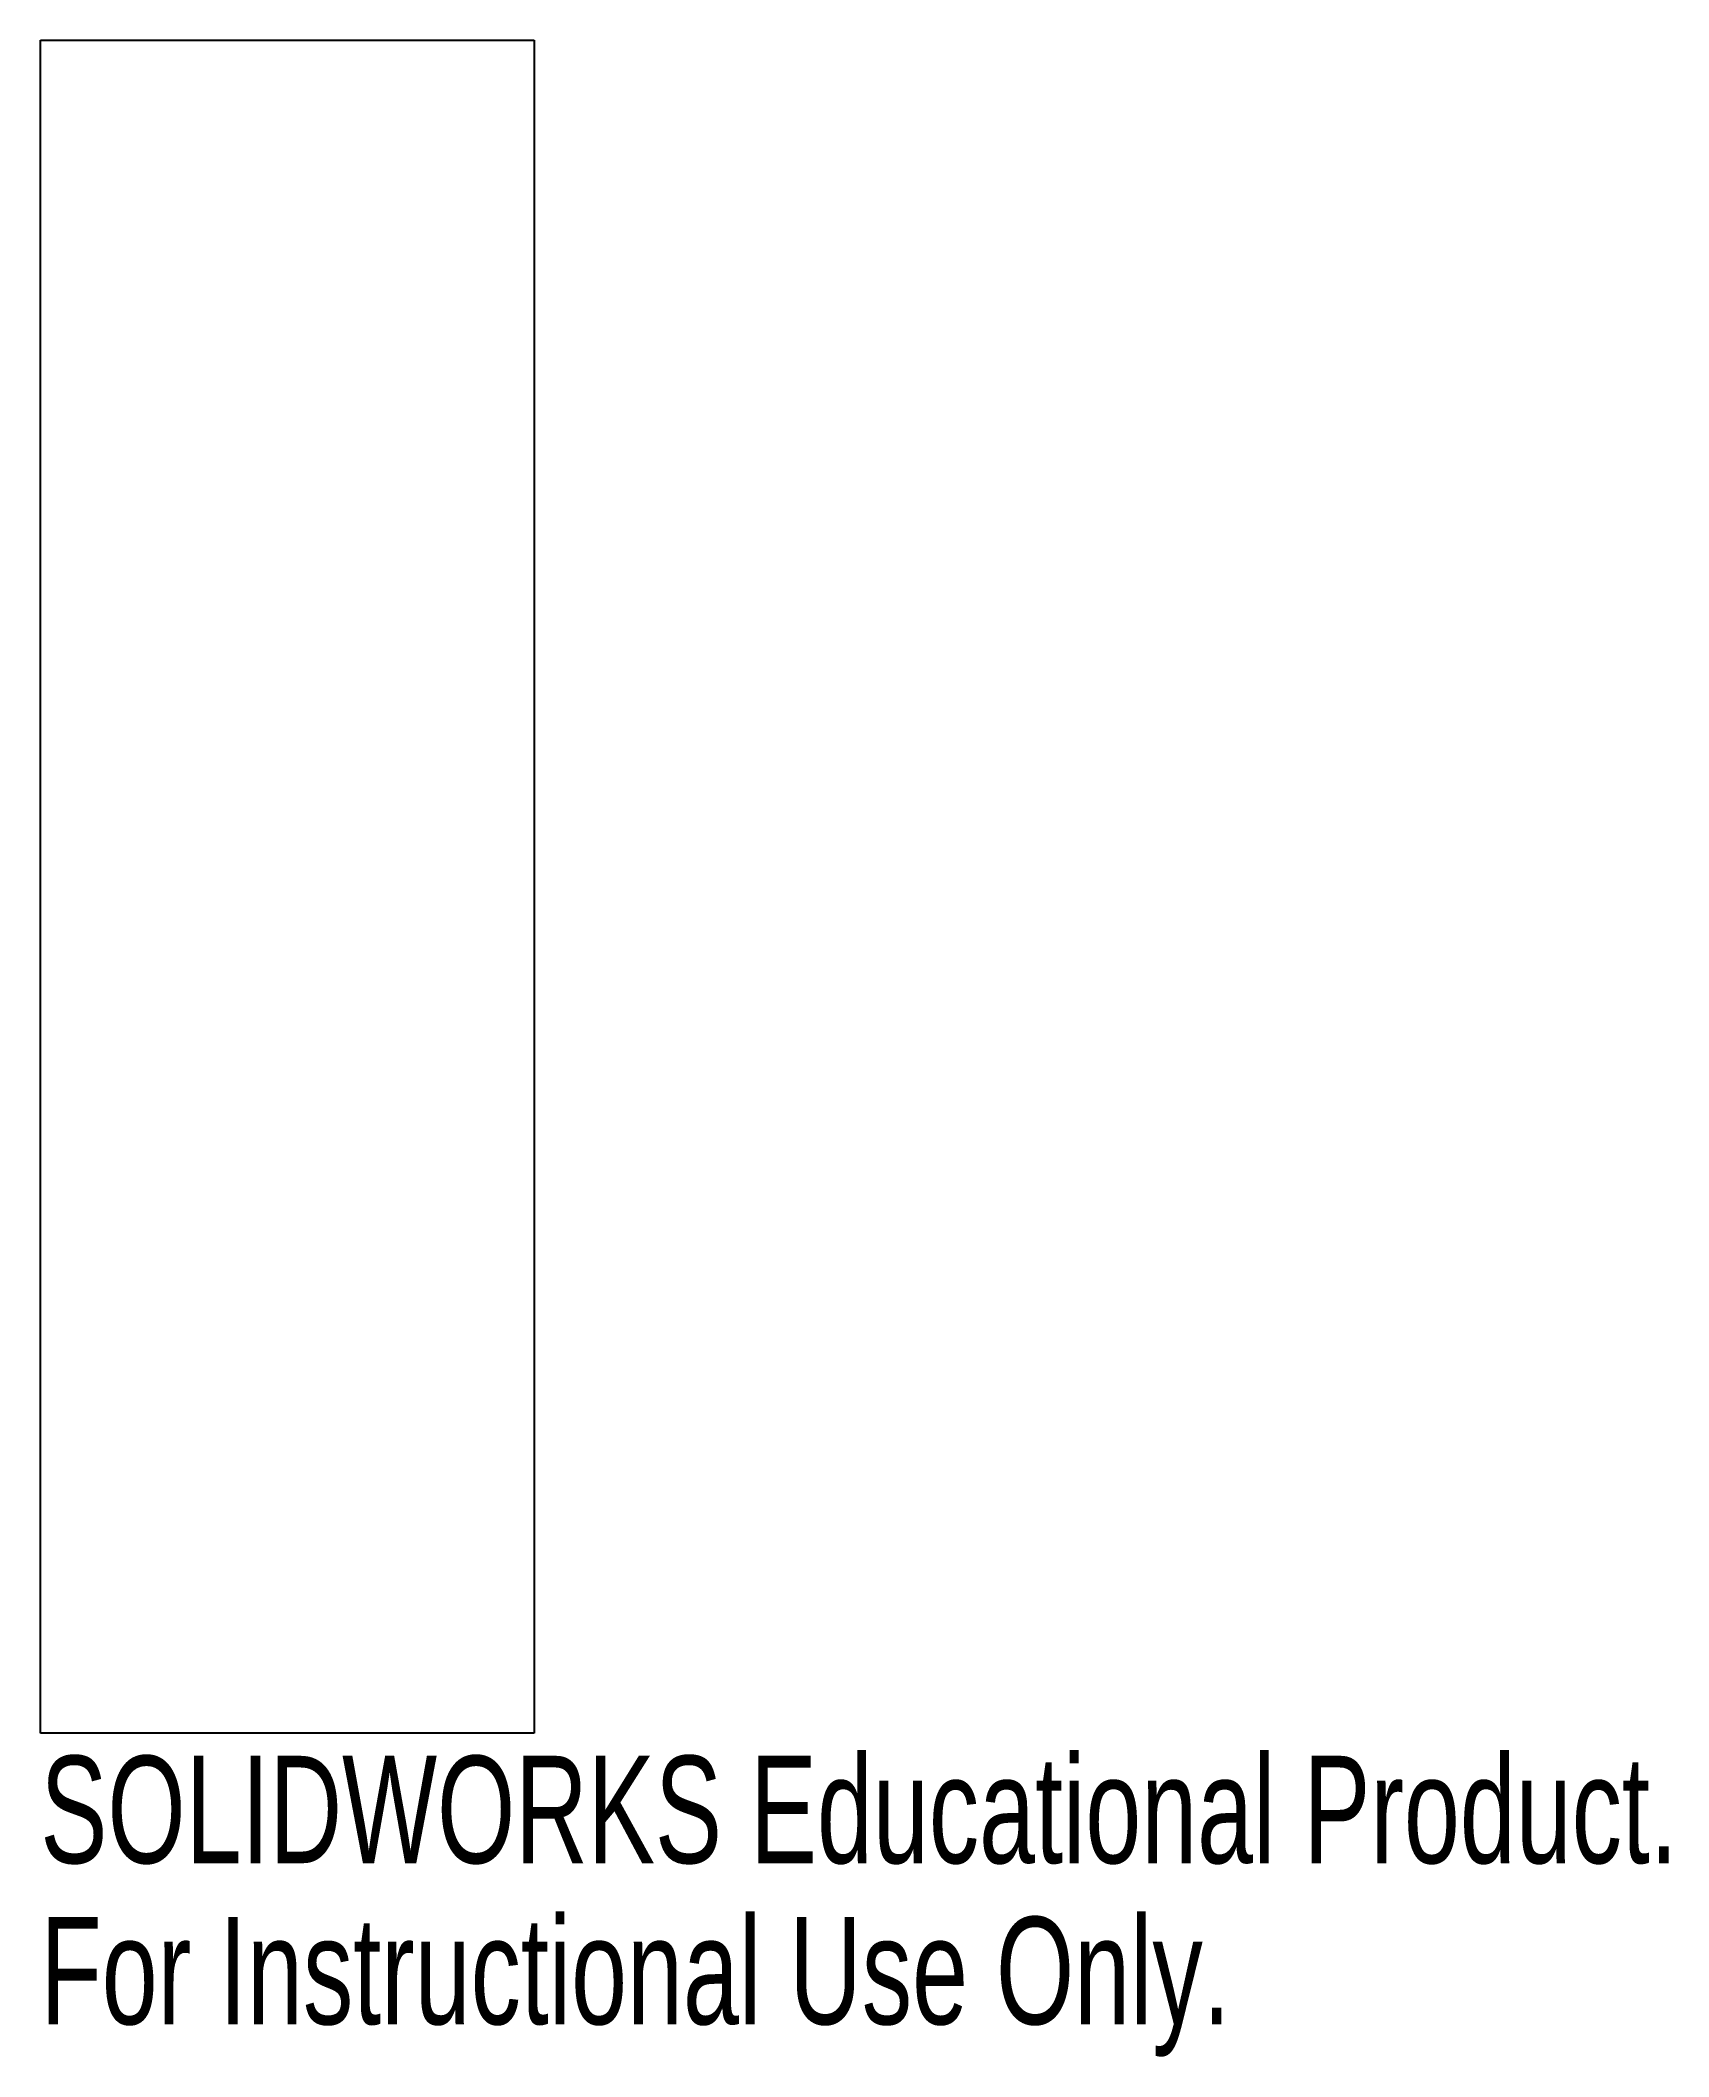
# Model space of a CAD drawing. Header units: inches. Extents: x 4 to 6.88, y 2.93 to 6.5.
import ezdxf

# ---------------------------------------------------------------- set-up
doc = ezdxf.new("R2010")
doc.units = ezdxf.units.IN
doc.header["$MEASUREMENT"] = 0
doc.styles.add('SLDTEXTSTYLE0', font='TXT', dxfattribs={"width": 0.7})

msp = doc.modelspace()

# ---------------------------------------------------------------- linework, layer by layer
at = {"color": 7, "linetype": 'Continuous', "lineweight": 25}
for p, q in [((4, 3.5), (4, 6.5)), ((4, 6.5), (4.875, 6.5)), ((4.875, 6.5), (4.875, 3.5)), ((4.875, 3.5), (4, 3.5))]:
    msp.add_line(p, q, dxfattribs=at)

# ---------------------------------------------------------------- texts
at = {"color": 7, "linetype": 'Continuous', "char_height": 0.1903, "attachment_point": 1, "style": 'SLDTEXTSTYLE0'}
for s, insert in [('SOLIDWORKS Educational Product.', (4, 3.4599)), ('For Instructional Use Only.', (4, 3.1744))]:
    msp.add_mtext(s, dxfattribs=dict(at, insert=insert))

doc.saveas('drawing.dxf')
